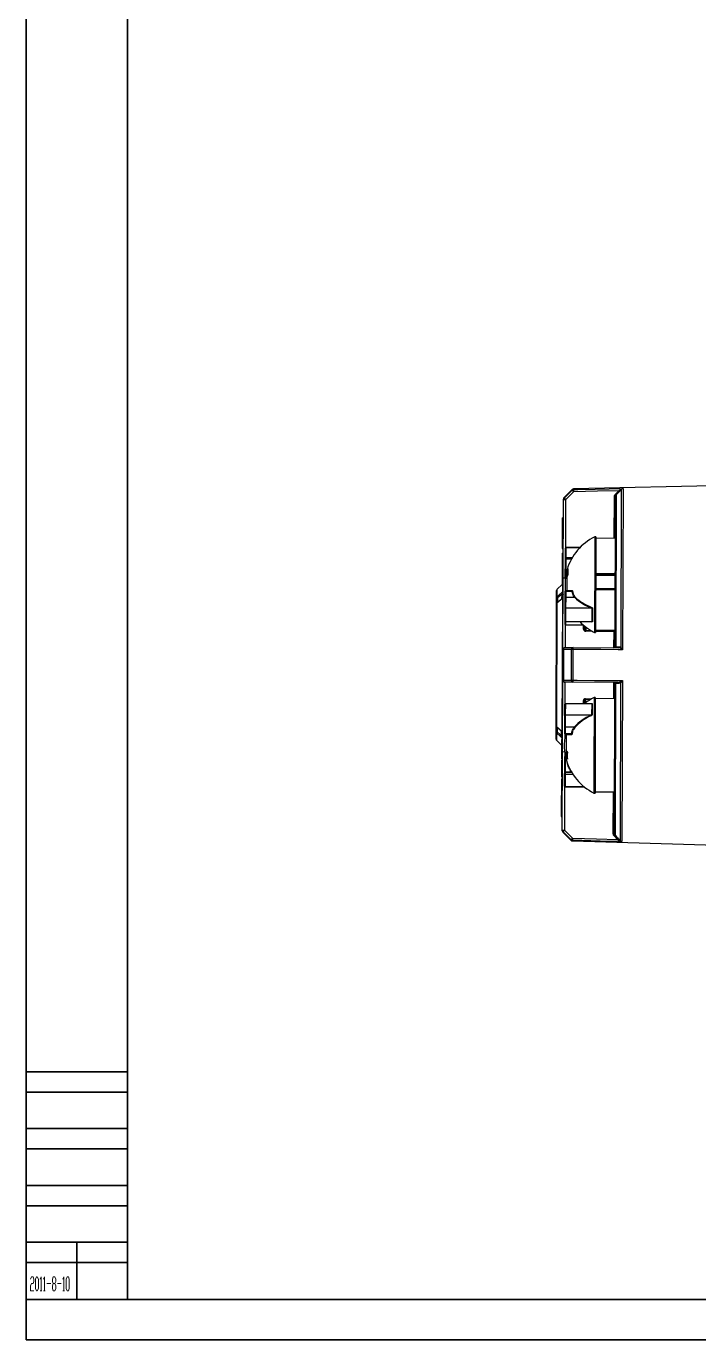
# Model space of a CAD drawing. Header units: millimetres. Extents: x 2749 to 2906, y 1537 to 1648.
# Drawn here: x 2748.7 to 2779.7, y 1536.7 to 1597.2 of the extents above; entities that cross this region are included whole.
import ezdxf

# ---------------------------------------------------------------- set-up
doc = ezdxf.new("R2010")
doc.units = ezdxf.units.MM
doc.layers.add('C00-00-00', color=7, linetype='Continuous')

msp = doc.modelspace()

# ---------------------------------------------------------------- linework, layer by layer
at = {"color": 7, "linetype": 'Continuous', "lineweight": 25}
for p, q in [((2773.8472, 1575.8355), (2773.4792, 1575.4699)), ((2773.9176, 1575.7339), (2773.5496, 1575.3669)), ((2773.8471, 1575.8045), (2773.8472, 1575.8355)), ((2773.8471, 1575.8045), (2773.9176, 1575.7339)), ((2773.9154, 1575.8645), (2773.9153, 1575.8335)), ((2773.9153, 1575.8335), (2773.9176, 1575.7339)), ((2782.3545, 1576.0573), (2773.9154, 1575.8645)), ((2775.7936, 1573.5863), (2775.8001, 1575.5211)), ((2775.8501, 1575.521), (2775.8001, 1575.5211)), ((2775.827, 1568.5995), (2775.8501, 1575.521)), ((2775.8444, 1575.6277), (2775.9985, 1575.7816)), ((2775.8796, 1575.5924), (2775.8444, 1575.6277)), ((2775.8796, 1575.5924), (2775.8563, 1568.5956)), ((2776.0337, 1575.7463), (2775.9985, 1575.7816)), ((2776.1067, 1568.558), (2776.131, 1575.8473)), ((2776.1993, 1575.8859), (2776.1745, 1568.457)), ((2773.4375, 1571.7575), (2773.4496, 1575.3672)), ((2773.4496, 1575.3672), (2773.4497, 1575.3993)), ((2773.5496, 1575.3669), (2773.4496, 1575.3672)), ((2773.4792, 1575.4699), (2773.4791, 1575.4375)), ((2773.4791, 1575.4375), (2773.5496, 1575.3669)), ((2773.5496, 1575.3669), (2773.5421, 1573.1423)), ((2773.3968, 1574.5267), (2773.3959, 1574.265)), ((2773.3961, 1574.3289), (2773.4461, 1574.3287)), ((2773.3968, 1574.5267), (2773.4468, 1574.5265)), ((2773.3927, 1573.3221), (2773.3921, 1573.129)), ((2773.3921, 1573.129), (2773.4421, 1573.1288)), ((2773.3921, 1573.129), (2773.3921, 1573.1162)), ((2773.3921, 1573.1162), (2773.4421, 1573.116)), ((2773.3931, 1573.4162), (2773.3928, 1573.3396)), ((2773.3928, 1573.3396), (2773.4428, 1573.3394)), ((2773.3931, 1573.4162), (2773.4431, 1573.416)), ((2773.5406, 1572.6816), (2773.5421, 1573.1423)), ((2773.5622, 1573.1572), (2773.5607, 1572.6966)), ((2774.2111, 1573.1601), (2773.5622, 1573.1622)), ((2773.5622, 1573.1572), (2773.5622, 1573.1622)), ((2774.2063, 1573.1551), (2773.5622, 1573.1572)), ((2774.892, 1573.1047), (2774.8792, 1569.2527)), ((2774.8939, 1573.6527), (2774.892, 1573.1047)), ((2774.9439, 1573.6525), (2774.8939, 1573.6527)), ((2774.942, 1573.1045), (2774.9292, 1569.2525)), ((2774.9439, 1573.6525), (2774.942, 1573.1045)), ((2775.8436, 1573.5861), (2774.9436, 1573.5891)), ((2775.8436, 1573.5858), (2774.9436, 1573.5888)), ((2773.39, 1572.4907), (2773.3898, 1572.4333)), ((2773.3901, 1572.5337), (2773.39, 1572.5162)), ((2773.39, 1572.5162), (2773.44, 1572.5161)), ((2773.39, 1572.4907), (2773.44, 1572.4905)), ((2773.3901, 1572.5418), (2773.4401, 1572.5416)), ((2773.3907, 1572.7077), (2773.4407, 1572.7075)), ((2773.3911, 1572.8226), (2773.3909, 1572.7779)), ((2773.3909, 1572.7779), (2773.4409, 1572.7778)), ((2773.3913, 1572.9056), (2773.3911, 1572.8401)), ((2773.3911, 1572.8226), (2773.4411, 1572.8224)), ((2773.3913, 1572.9056), (2773.4413, 1572.9054)), ((2773.5403, 1572.583), (2773.5365, 1572.583)), ((2773.5375, 1571.7673), (2773.5404, 1572.6197)), ((2773.5404, 1572.6197), (2773.5406, 1572.6816)), ((2773.5604, 1572.6215), (2773.5575, 1571.7473)), ((2773.5604, 1572.6215), (2773.5605, 1572.6396)), ((2773.813, 1572.6207), (2773.5604, 1572.6215)), ((2773.5607, 1572.6966), (2773.5605, 1572.6396)), ((2773.8229, 1572.6388), (2773.5605, 1572.6396)), ((2773.8555, 1572.6956), (2773.5607, 1572.6966)), ((2773.3886, 1572.0695), (2773.3883, 1572.0056)), ((2773.3883, 1572.0056), (2773.4383, 1572.0055)), ((2773.3891, 1572.229), (2773.3886, 1572.0886)), ((2773.3886, 1572.0886), (2773.4386, 1572.0885)), ((2773.3886, 1572.0695), (2773.4386, 1572.0693)), ((2773.3893, 1572.2992), (2773.3891, 1572.229)), ((2773.3891, 1572.229), (2773.4391, 1572.2289)), ((2773.3893, 1572.2992), (2773.4393, 1572.2991)), ((2773.3898, 1572.4333), (2773.3894, 1572.3184)), ((2773.3894, 1572.3184), (2773.4394, 1572.3182)), ((2773.3898, 1572.4333), (2773.4398, 1572.4331)), ((2773.5388, 1572.1327), (2773.535, 1572.1327)), ((2773.536, 1572.4152), (2773.5397, 1572.4152)), ((2773.619, 1572.0927), (2773.6181, 1571.8286)), ((2773.619, 1572.0927), (2773.6192, 1572.1569)), ((2773.619, 1572.0927), (2773.6517, 1572.0926)), ((2775.838, 1571.9012), (2774.938, 1571.9042)), ((2774.938, 1571.8903), (2775.838, 1571.8873)), ((2774.9382, 1571.966), (2775.8382, 1571.963)), ((2773.4112, 1571.4822), (2773.1504, 1571.2231)), ((2773.3869, 1571.5844), (2773.3866, 1571.4823)), ((2773.3866, 1571.4823), (2773.4366, 1571.4821)), ((2773.3869, 1571.5844), (2773.4369, 1571.5842)), ((2773.4208, 1571.1333), (2773.422, 1571.4822)), ((2773.4265, 1568.4576), (2773.4375, 1571.7575)), ((2773.5375, 1571.7572), (2773.4375, 1571.7575)), ((2773.5375, 1571.7572), (2773.5355, 1571.1471)), ((2773.5375, 1571.7673), (2773.5375, 1571.7572)), ((2773.5403, 1571.7572), (2773.5375, 1571.7572)), ((2773.5575, 1571.7473), (2773.6178, 1571.747)), ((2773.5575, 1571.7473), (2773.5575, 1571.7473)), ((2773.5575, 1571.7473), (2773.6178, 1571.7471)), ((2773.6159, 1571.1668), (2773.6181, 1571.8286)), ((2775.8359, 1571.2626), (2774.9359, 1571.2656)), ((2773.1338, 1570.643), (2773.1345, 1570.867)), ((2773.1345, 1570.867), (2773.1356, 1571.1878)), ((2773.1504, 1571.2231), (2773.1493, 1570.899)), ((2773.4169, 1570.8347), (2773.1504, 1570.6051)), ((2773.1845, 1570.8418), (2773.1838, 1570.6339)), ((2773.3843, 1570.8067), (2773.385, 1571.015)), ((2773.3993, 1564.6848), (2773.4198, 1570.8304)), ((2773.5342, 1570.7506), (2773.5304, 1570.7506)), ((2773.5329, 1570.3803), (2773.5345, 1570.841)), ((2773.5345, 1570.841), (2773.5355, 1571.1471)), ((2773.5545, 1570.856), (2773.553, 1570.3953)), ((2773.5555, 1571.1429), (2773.5545, 1570.856)), ((2773.9725, 1570.8546), (2773.5545, 1570.856)), ((2773.8286, 1571.1661), (2773.5555, 1571.167)), ((2773.5555, 1571.167), (2773.5555, 1571.167)), ((2773.5555, 1571.1429), (2773.5555, 1571.167)), ((2773.8579, 1571.1419), (2773.5555, 1571.1429)), ((2773.7664, 1571.1663), (2773.8452, 1571.1882)), ((2775.8357, 1571.207), (2774.9357, 1571.21)), ((2773.1148, 1564.9501), (2773.1335, 1570.567)), ((2773.1483, 1570.5959), (2773.1293, 1564.9211)), ((2773.1335, 1570.567), (2773.1338, 1570.6439)), ((2773.5281, 1570.0487), (2773.5318, 1570.0487)), ((2773.5318, 1570.0482), (2773.5281, 1570.0482)), ((2773.5322, 1570.1523), (2773.5284, 1570.1523)), ((2773.5286, 1570.2171), (2773.5324, 1570.2171)), ((2773.529, 1570.3279), (2773.5327, 1570.3279)), ((2773.5291, 1570.3702), (2773.5329, 1570.3702)), ((2773.533, 1570.4185), (2773.5293, 1570.4185)), ((2773.5335, 1570.5468), (2773.5297, 1570.5469)), ((2773.5336, 1570.5713), (2773.5298, 1570.5713)), ((2773.5309, 1569.7721), (2773.5329, 1570.3803)), ((2773.5529, 1570.3702), (2773.5508, 1569.7562)), ((2773.5529, 1570.3702), (2773.553, 1570.3953)), ((2774.7812, 1570.3661), (2773.5529, 1570.3702)), ((2773.553, 1570.3953), (2774.7242, 1570.3914)), ((2774.7792, 1569.7521), (2774.7812, 1570.3661)), ((2774.7908, 1570.3648), (2774.7887, 1569.7502)), ((2773.5304, 1569.6195), (2773.5268, 1568.5572)), ((2773.5277, 1569.928), (2773.5314, 1569.928)), ((2773.5304, 1569.6195), (2773.5309, 1569.7721)), ((2773.5508, 1569.752), (2773.5503, 1569.6062)), ((2773.5503, 1569.6062), (2774.3534, 1569.6035)), ((2773.5503, 1569.5994), (2773.5503, 1569.6062)), ((2773.5503, 1569.5994), (2774.3612, 1569.5967)), ((2773.5508, 1569.7562), (2774.7792, 1569.7521)), ((2773.5508, 1569.752), (2773.5508, 1569.7562)), ((2773.5508, 1569.752), (2774.7639, 1569.748)), ((2774.3796, 1569.3977), (2774.3803, 1569.5896)), ((2774.4298, 1569.4344), (2774.4301, 1569.5392)), ((2774.48, 1569.5002), (2774.4795, 1569.3462)), ((2774.4795, 1569.3462), (2774.4793, 1569.308)), ((2774.7756, 1569.307), (2774.4793, 1569.308)), ((2774.4795, 1569.3462), (2774.7089, 1569.3454)), ((2774.8792, 1569.2527), (2774.9292, 1569.2525)), ((2775.7793, 1569.3036), (2774.9293, 1569.3065)), ((2774.9294, 1569.3159), (2775.8294, 1569.3129)), ((2774.9295, 1569.3648), (2775.8295, 1569.3618)), ((2774.9295, 1569.3633), (2775.8295, 1569.3603)), ((2775.7768, 1568.5497), (2775.7793, 1569.3036)), ((2775.7793, 1569.3036), (2775.7794, 1569.3131)), ((2773.4218, 1567.0576), (2773.4265, 1568.4576)), ((2773.4558, 1568.4639), (2773.4511, 1567.051)), ((2773.5268, 1568.5572), (2773.8936, 1568.556)), ((2773.8179, 1567.0501), (2773.8226, 1568.4624)), ((2773.8907, 1568.4647), (2773.8859, 1567.0473)), ((2773.8936, 1568.556), (2775.9743, 1568.549)), ((2773.4108, 1563.7576), (2773.4218, 1567.0576)), ((2776.1697, 1567.0397), (2776.1449, 1559.6109)), ((2773.5215, 1566.9572), (2773.5181, 1565.9509)), ((2773.8883, 1566.956), (2773.5215, 1566.9572)), ((2775.969, 1566.9491), (2773.8883, 1566.956)), ((2775.769, 1566.1958), (2775.7715, 1566.9497)), ((2775.7982, 1559.9781), (2775.8213, 1566.8995)), ((2775.8506, 1566.9032), (2775.8272, 1559.9065)), ((2776.077, 1559.6499), (2776.1013, 1566.9392)), ((2773.5165, 1565.4499), (2773.5181, 1565.9509)), ((2773.5382, 1565.9686), (2773.5365, 1565.4629)), ((2774.7585, 1565.9667), (2773.5382, 1565.9708)), ((2773.5382, 1565.9686), (2773.5382, 1565.9708)), ((2774.7665, 1565.9645), (2773.5382, 1565.9686)), ((2774.3682, 1565.968), (2774.3687, 1566.111)), ((2774.4182, 1565.9692), (2774.4185, 1566.074)), ((2774.4688, 1566.1619), (2774.4683, 1566.0079)), ((2774.469, 1566.2001), (2774.4688, 1566.1619)), ((2774.6982, 1566.1611), (2774.4688, 1566.1619)), ((2774.469, 1566.2001), (2774.7652, 1566.1991)), ((2774.7649, 1565.4588), (2774.7665, 1565.9645)), ((2774.7761, 1565.9666), (2774.7744, 1565.4603)), ((2774.8691, 1566.2527), (2774.8573, 1562.692)), ((2774.9191, 1566.2526), (2774.8691, 1566.2527)), ((2774.9191, 1566.2526), (2774.9073, 1562.6918)), ((2775.819, 1566.1995), (2774.919, 1566.2026)), ((2773.5146, 1564.9017), (2773.5165, 1565.4499)), ((2773.5364, 1565.4374), (2773.5346, 1564.8893)), ((2773.5364, 1565.4374), (2773.5365, 1565.4629)), ((2774.7077, 1565.4335), (2773.5364, 1565.4374)), ((2773.5365, 1565.4629), (2774.7649, 1565.4588)), ((2773.1127, 1564.3293), (2773.1138, 1564.6501)), ((2773.1138, 1564.6501), (2773.1145, 1564.8741)), ((2773.1145, 1564.8702), (2773.1148, 1564.9501)), ((2773.1283, 1564.618), (2773.1272, 1564.2939)), ((2773.1321, 1564.9125), (2773.3965, 1564.6812)), ((2773.1646, 1564.8841), (2773.1639, 1564.6749)), ((2773.3633, 1564.5004), (2773.364, 1564.7097)), ((2773.5136, 1564.5823), (2773.5146, 1564.9017)), ((2773.5346, 1564.8893), (2773.5336, 1564.5898)), ((2773.9526, 1564.8879), (2773.5346, 1564.8893)), ((2773.1272, 1564.2939), (2773.3618, 1564.0577)), ((2773.3616, 1563.9923), (2773.3607, 1563.729)), ((2773.3627, 1564.3257), (2773.3616, 1563.9923)), ((2773.3616, 1563.9923), (2773.4116, 1563.9921)), ((2773.3627, 1564.3257), (2773.4127, 1564.3255)), ((2773.3981, 1564.3255), (2773.3982, 1564.3819)), ((2773.5135, 1564.5737), (2773.5129, 1564.3858)), ((2773.5135, 1564.5737), (2773.5136, 1564.5823)), ((2773.5335, 1564.5624), (2773.5336, 1564.5898)), ((2773.8058, 1564.5615), (2773.5335, 1564.5624)), ((2773.5335, 1564.5624), (2773.5335, 1564.5537)), ((2773.5335, 1564.5537), (2773.7485, 1564.553)), ((2773.5336, 1564.5898), (2773.8361, 1564.5888)), ((2773.5895, 1563.357), (2773.5935, 1564.5535)), ((2773.5913, 1563.7992), (2773.5938, 1564.5535)), ((2773.3607, 1563.729), (2773.3597, 1563.4201)), ((2773.3597, 1563.4201), (2773.4097, 1563.42)), ((2773.3607, 1563.729), (2773.4107, 1563.7289)), ((2773.3988, 1560.1479), (2773.4108, 1563.7576)), ((2773.4108, 1563.7576), (2773.5071, 1563.7573)), ((2773.5077, 1562.8301), (2773.5101, 1563.5407)), ((2773.5107, 1563.7287), (2773.5101, 1563.5407)), ((2773.5301, 1563.5607), (2773.5277, 1562.8318)), ((2773.5389, 1563.5606), (2773.5301, 1563.5607)), ((2773.5898, 1563.357), (2773.5902, 1563.4849)), ((2773.6245, 1563.4848), (2773.5902, 1563.4849)), ((2773.3582, 1562.9667), (2773.4082, 1562.9666)), ((2773.3591, 1563.2386), (2773.3589, 1563.1841)), ((2773.3589, 1563.1841), (2773.4089, 1563.1839)), ((2773.3593, 1563.2967), (2773.3591, 1563.2386)), ((2773.3591, 1563.2386), (2773.4091, 1563.2384)), ((2773.3593, 1563.2967), (2773.4093, 1563.2965)), ((2773.3595, 1563.3676), (2773.4095, 1563.3674)), ((2773.5073, 1562.7117), (2773.5077, 1562.8301)), ((2773.5276, 1562.81), (2773.5273, 1562.6993)), ((2773.5276, 1562.81), (2773.5277, 1562.8318)), ((2773.5276, 1562.81), (2773.827, 1562.809)), ((2773.5277, 1562.8318), (2773.8, 1562.8309)), ((2773.5895, 1563.357), (2773.5898, 1563.357)), ((2773.3566, 1562.5009), (2773.3555, 1562.1675)), ((2773.3566, 1562.5009), (2773.4066, 1562.5007)), ((2773.3569, 1562.5969), (2773.4069, 1562.5968)), ((2773.5055, 1562.1636), (2773.5073, 1562.7117)), ((2773.5273, 1562.6993), (2773.5254, 1562.1512)), ((2773.8962, 1562.6981), (2773.5273, 1562.6993)), ((2774.8573, 1562.692), (2774.8545, 1561.8527)), ((2774.9073, 1562.6918), (2774.9045, 1561.8526)), ((2773.3536, 1561.5954), (2773.3529, 1561.3949)), ((2773.3546, 1561.9043), (2773.3536, 1561.5954)), ((2773.3536, 1561.5954), (2773.4036, 1561.5952)), ((2773.3555, 1562.1675), (2773.3546, 1561.9043)), ((2773.3546, 1561.9043), (2773.4046, 1561.9041)), ((2773.3555, 1562.1675), (2773.4055, 1562.1674)), ((2773.5055, 1562.1636), (2773.4988, 1560.1476)), ((2773.5254, 1562.1512), (2774.3943, 1562.1483)), ((2773.5254, 1562.1435), (2773.5254, 1562.1512)), ((2773.5254, 1562.1435), (2774.4037, 1562.1406)), ((2774.8545, 1561.8527), (2774.9045, 1561.8526)), ((2774.9046, 1561.9026), (2775.8046, 1561.8996)), ((2775.7482, 1559.9783), (2775.7546, 1561.8997)), ((2773.3519, 1561.0764), (2773.3508, 1560.7698)), ((2773.3519, 1561.0764), (2773.4019, 1561.0762)), ((2773.3526, 1561.2987), (2773.3524, 1561.2376)), ((2773.3524, 1561.2376), (2773.4024, 1561.2374)), ((2773.3526, 1561.2987), (2773.4026, 1561.2985)), ((2773.3529, 1561.3949), (2773.4029, 1561.3948)), ((2773.3508, 1560.7698), (2773.4008, 1560.7696)), ((2773.3986, 1560.1158), (2773.3988, 1560.1479)), ((2773.3988, 1560.1479), (2773.4988, 1560.1476)), ((2773.4278, 1560.0774), (2773.4277, 1560.045)), ((2773.4277, 1560.045), (2773.7932, 1559.677)), ((2773.4278, 1560.0774), (2773.4988, 1560.1476)), ((2773.4988, 1560.1476), (2773.8643, 1559.7781)), ((2773.7933, 1559.7079), (2773.8643, 1559.7781)), ((2773.8643, 1559.7781), (2773.8613, 1559.6785)), ((2775.7482, 1559.9783), (2775.7982, 1559.9781)), ((2775.7918, 1559.8715), (2775.8272, 1559.9065)), ((2775.9448, 1559.7165), (2775.7918, 1559.8715)), ((2773.7932, 1559.677), (2773.7933, 1559.7079)), ((2773.8613, 1559.6785), (2773.8612, 1559.6475)), ((2773.8612, 1559.6475), (2782.2989, 1559.3984)), ((2775.9448, 1559.7165), (2775.9803, 1559.7515))]:
    msp.add_line(p, q, dxfattribs=at)
at = {"color": 7, "linetype": 'Continuous', "lineweight": 25, "flags": 128}
for points in [[(2773.4791, 1575.4375), (2773.6207, 1575.5788), (2773.8471, 1575.8045)], [(2773.9153, 1575.8335), (2774.1152, 1575.838), (2774.915, 1575.8564), (2776.1993, 1575.8859)], [(2775.9985, 1575.7816), (2775.0194, 1575.7592), (2773.9176, 1575.7339)], [(2776.0337, 1575.7463), (2775.963, 1575.6757), (2775.8796, 1575.5924)], [(2773.1345, 1570.867), (2773.1355, 1570.8621), (2773.1383, 1570.8574), (2773.1429, 1570.8531), (2773.1491, 1570.8493), (2773.1567, 1570.8461), (2773.1653, 1570.8438), (2773.1747, 1570.8424), (2773.1845, 1570.8418)], [(2773.4198, 1570.8304), (2773.349, 1570.7693), (2773.1483, 1570.5959)], [(2773.1493, 1570.899), (2773.2201, 1570.9601), (2773.4208, 1571.1333)], [(2773.385, 1571.015), (2773.3222, 1570.9608), (2773.1845, 1570.8418)], [(2773.385, 1571.015), (2773.3948, 1571.0145), (2773.4042, 1571.013), (2773.4128, 1571.0107), (2773.4204, 1571.0076), (2773.4266, 1571.0038), (2773.4312, 1570.9994), (2773.434, 1570.9947), (2773.435, 1570.9898)], [(2773.5329, 1570.3803), (2773.5333, 1570.3784), (2773.5344, 1570.3765), (2773.5363, 1570.3747), (2773.5388, 1570.3732), (2773.5418, 1570.3719), (2773.5452, 1570.371), (2773.549, 1570.3704), (2773.5529, 1570.3702)], [(2773.5304, 1569.6195), (2773.5308, 1569.6169), (2773.5319, 1569.6144), (2773.5337, 1569.6121), (2773.5362, 1569.6101), (2773.5392, 1569.6085), (2773.5427, 1569.6072), (2773.5464, 1569.6065), (2773.5503, 1569.6062)], [(2773.8226, 1568.4624), (2773.6814, 1568.463), (2773.4558, 1568.4639)], [(2776.1745, 1568.457), (2775.9745, 1568.4577), (2775.1748, 1568.4604), (2773.8907, 1568.4647)], [(2775.8563, 1568.5956), (2775.9268, 1568.5954), (2776.0098, 1568.5952)], [(2773.4511, 1567.051), (2773.5922, 1567.0506), (2773.8179, 1567.0501)], [(2773.8859, 1567.0473), (2774.0859, 1567.0466), (2774.8856, 1567.044), (2776.1697, 1567.0397)], [(2776.0042, 1566.9027), (2775.9337, 1566.9029), (2775.8506, 1566.9032)], [(2773.5365, 1565.4629), (2773.5326, 1565.4626), (2773.5288, 1565.4619), (2773.5254, 1565.4607), (2773.5223, 1565.4591), (2773.5198, 1565.4571), (2773.518, 1565.4549), (2773.5168, 1565.4524), (2773.5165, 1565.4499)], [(2773.5364, 1565.4374), (2773.5325, 1565.4377), (2773.5288, 1565.4384), (2773.5253, 1565.4396), (2773.5223, 1565.4411), (2773.5198, 1565.443), (2773.518, 1565.4451), (2773.5168, 1565.4475), (2773.5165, 1565.4499)], [(2773.1639, 1564.6749), (2773.1541, 1564.6745), (2773.1447, 1564.6731), (2773.1361, 1564.6708), (2773.1285, 1564.6677), (2773.1223, 1564.664), (2773.1176, 1564.6597), (2773.1148, 1564.655), (2773.1138, 1564.6501)], [(2773.3982, 1564.3819), (2773.3279, 1564.4435), (2773.1283, 1564.618)], [(2773.1293, 1564.9211), (2773.1997, 1564.8595), (2773.3993, 1564.6848)], [(2773.1639, 1564.6749), (2773.3008, 1564.5551), (2773.3633, 1564.5004)], [(2773.5346, 1564.8893), (2773.5307, 1564.8896), (2773.5269, 1564.8903), (2773.5235, 1564.8914), (2773.5205, 1564.893), (2773.518, 1564.8949), (2773.5161, 1564.897), (2773.515, 1564.8993), (2773.5146, 1564.9017)], [(2773.4134, 1564.5253), (2773.4124, 1564.5204), (2773.4095, 1564.5157), (2773.4049, 1564.5114), (2773.3987, 1564.5076), (2773.3911, 1564.5046), (2773.3824, 1564.5023), (2773.373, 1564.5009), (2773.3633, 1564.5004)], [(2773.5136, 1564.5823), (2773.5139, 1564.5838), (2773.5151, 1564.5852), (2773.5169, 1564.5865), (2773.5194, 1564.5876), (2773.5225, 1564.5886), (2773.5259, 1564.5893), (2773.5297, 1564.5897), (2773.5336, 1564.5898)], [(2773.5073, 1562.7117), (2773.5077, 1562.7093), (2773.5088, 1562.707), (2773.5107, 1562.7048), (2773.5131, 1562.703), (2773.5162, 1562.7014), (2773.5196, 1562.7003), (2773.5234, 1562.6995), (2773.5273, 1562.6993)], [(2773.5055, 1562.1636), (2773.5059, 1562.1612), (2773.507, 1562.1589), (2773.5088, 1562.1567), (2773.5113, 1562.1548), (2773.5143, 1562.1533), (2773.5178, 1562.1521), (2773.5215, 1562.1514), (2773.5254, 1562.1512)], [(2773.7933, 1559.7079), (2773.6527, 1559.8501), (2773.4278, 1560.0774)], [(2773.8643, 1559.7781), (2774.966, 1559.7455), (2775.9448, 1559.7165)], [(2775.8272, 1559.9065), (2775.8975, 1559.8353), (2775.9803, 1559.7515)], [(2776.1449, 1559.6109), (2775.945, 1559.6168), (2775.1454, 1559.6405), (2773.8613, 1559.6785)]]:
    msp.add_lwpolyline(points, dxfattribs=at)
at = {"color": 7, "linetype": 'Continuous', "lineweight": 25}
for centre, radius, start, end in [((2773.9175, 1575.7333), 0.1002, 91.284484, 134.673721), ((2773.9177, 1575.7645), 0.1, 91.308682, 134.808682), ((2776.1158, 1575.877), 0.0334, 234.847322, 297.189855), ((2773.5489, 1575.3668), 0.0994, 134.658731, 179.787689), ((2773.5497, 1575.399), 0.1, 134.808682, 179.808682), ((2773.5621, 1573.1422), 0.02, 89.808682, 179.808682), ((2773.56, 1573.1393), 0.0181, 82.871557, 170.552827), ((2775.9647, 1571.4491), 2.45, 115.917588, 163.207133), ((2773.5604, 1572.6196), 0.02, 89.808682, 179.808682), ((2773.5553, 1572.5666), 0.0551, 84.652083, 105.639626), ((2773.5584, 1572.6787), 0.0181, 82.871557, 170.552827), ((2775.0411, 1571.2814), 1.5246, 155.01037, 158.96624), ((2775.042, 1571.5455), 1.5246, 155.01037, 158.96624), ((2774.6638, 1572.0542), 1.0128, 172.315226, 187.302139), ((2773.5575, 1571.7673), 0.02, 179.808682, 269.808682), ((2773.5575, 1571.7673), 0.02, 179.825784, 269.825774), ((2773.1779, 1570.8664), 0.0433, 131.253522, 179.246415), ((2773.1856, 1571.1877), 0.05, 134.808682, 179.808682), ((2773.2395, 1570.9151), 0.0916, 190.102705, 233.091824), ((2773.3846, 1570.8725), 0.05, 310.541902, 359.803379), ((2773.3966, 1570.8604), 0.0379, 307.639897, 358.525002), ((2773.3924, 1571.1658), 0.0431, 311.142483, 359.226594), ((2773.5523, 1570.8381), 0.0181, 82.871557, 170.552827), ((2773.5555, 1571.147), 0.02, 89.808682, 179.808682), ((2773.5508, 1571.1703), 0.0278, 236.668792, 279.718983), ((2773.8267, 1571.1849), 0.0188, 273.421926, 10.293328), ((2773.861, 1571.0821), 0.0599, 76.448145, 92.892984), ((2773.9601, 1570.8813), 0.0294, 294.955534, 346.278015), ((2775.5491, 1572.5716), 2.331, 227.442157, 249.276977), ((2775.5525, 1572.5774), 2.3121, 227.442157, 249.276977), ((2773.1835, 1570.5668), 0.05, 130.811021, 179.808682), ((2773.1712, 1570.566), 0.0377, 127.471494, 178.48737), ((2773.1576, 1570.598), 0.0095, 135.605835, 192.420863), ((2773.5507, 1570.3774), 0.0181, 82.871557, 170.552827), ((2774.6888, 1570.4205), 0.0459, 320.564579, 352.876222), ((2774.7813, 1570.3297), 0.0364, 74.883308, 90.08333), ((2773.5504, 1569.6194), 0.02, 179.808682, 269.808682), ((2773.5509, 1569.772), 0.02, 179.808682, 269.808682), ((2773.549, 1569.7744), 0.0183, 187.239256, 275.681034), ((2775.9647, 1571.4491), 2.45, 223.912527, 243.699777), ((2774.7792, 1569.7278), 0.0243, 66.85357, 90.015776), ((2774.3855, 1569.4423), 0.045, 262.497977, 349.858649), ((2775.7803, 1569.3629), 0.0593, 269.048105, 302.635795), ((2773.5265, 1568.4572), 0.1, 89.808682, 179.808682), ((2773.452, 1568.4107), 0.0534, 85.958504, 118.598854), ((2773.5426, 1568.4715), 0.0871, 100.422674, 185.010329), ((2773.9094, 1568.4702), 0.0872, 100.463089, 185.144412), ((2773.8856, 1567.6168), 0.8479, 89.656415, 94.262156), ((2774.7333, 1568.4834), 0.8428, 175.060931, 181.270484), ((2775.777, 1568.5997), 0.05, 269.808682, 359.808682), ((2775.813, 1568.5922), 0.0434, 280.26897, 4.505976), ((2775.9666, 1568.5917), 0.0434, 280.289221, 4.571949), ((2776.0388, 1568.5925), 0.0761, 295.924427, 333.089168), ((2773.4477, 1567.1042), 0.0534, 241.01851, 273.65886), ((2773.5218, 1567.0572), 0.1, 179.808682, 269.808682), ((2773.5378, 1567.0428), 0.0871, 174.607035, 259.19469), ((2773.9047, 1567.0417), 0.0872, 174.472953, 259.154276), ((2773.8865, 1567.8952), 0.8479, 265.355208, 269.96095), ((2774.7284, 1567.023), 0.8428, 178.34688, 184.556434), ((2775.7713, 1566.8997), 0.05, 359.808682, 89.808682), ((2775.8074, 1566.9069), 0.0434, 355.111388, 79.348395), ((2775.961, 1566.9064), 0.0434, 355.045415, 79.328144), ((2776.0332, 1566.9052), 0.0761, 26.528196, 63.692938), ((2773.5381, 1565.9508), 0.02, 89.808682, 179.808682), ((2773.5371, 1565.9496), 0.019, 86.64457, 176.249156), ((2774.3742, 1566.0664), 0.045, 9.758716, 97.119387), ((2775.94, 1564.0491), 2.45, 115.917588, 128.449258), ((2774.7667, 1565.9865), 0.022, 269.68063, 295.412876), ((2775.653, 1563.3299), 2.3063, 114.199255, 137.503156), ((2775.6553, 1563.3235), 2.2876, 114.199255, 137.503156), ((2774.6634, 1565.4009), 0.055, 9.536939, 36.341593), ((2774.7651, 1565.4875), 0.0287, 269.540852, 288.954566), ((2773.1571, 1564.6504), 0.0433, 180.370949, 228.363842), ((2773.1648, 1564.9499), 0.05, 179.808682, 228.806343), ((2773.1525, 1564.9508), 0.0377, 181.129994, 232.145871), ((2773.2184, 1564.6013), 0.0916, 126.525541, 169.51466), ((2773.1385, 1564.919), 0.00943, 167.028802, 225.363538), ((2773.3638, 1564.643), 0.05, 359.813281, 49.268151), ((2773.3759, 1564.6549), 0.0379, 1.092363, 51.977467), ((2773.9374, 1564.8589), 0.0327, 17.736307, 62.462105), ((2773.1627, 1564.3291), 0.05, 179.808682, 224.808682), ((2773.3696, 1564.3496), 0.0431, 0.390771, 48.474882), ((2775.9397, 1564.0491), 2.45, 168.116411, 196.410232), ((2773.5335, 1564.5737), 0.02, 179.808682, 269.808682), ((2773.5334, 1564.5823), 0.0199, 180.125455, 270.121991), ((2773.8023, 1564.5409), 0.0209, 351.290004, 80.538835), ((2773.8385, 1564.623), 0.0343, 265.864284, 295.154668), ((2773.5301, 1563.5407), 0.02, 89.808682, 179.808682), ((2774.6329, 1563.9629), 1.147, 204.62704, 209.10994), ((2774.634, 1564.2772), 1.147, 204.62704, 209.10994), ((2775.0543, 1563.5573), 1.4317, 173.50682, 186.110545), ((2773.5226, 1562.7742), 0.0578, 84.884394, 104.893772), ((2773.5277, 1562.83), 0.02, 179.808682, 269.808682), ((2775.94, 1564.0491), 2.45, 196.410232, 243.699777), ((2773.6971, 1563.0174), 0.2131, 298.881637, 302.233488), ((2773.5255, 1562.1635), 0.02, 179.808682, 269.808682), ((2773.4986, 1560.1155), 0.1, 179.808682, 224.808682), ((2773.4981, 1560.1476), 0.0994, 179.829676, 224.958634), ((2773.8642, 1559.7475), 0.1, 224.808682, 268.308682), ((2773.8642, 1559.7787), 0.1002, 224.943643, 268.332881), ((2776.0615, 1559.6203), 0.0334, 62.42751, 124.770042)]:
    msp.add_arc(centre, radius, start, end, dxfattribs=at)
for points, knots in [([(2775.8001, 1575.5211), (2775.8003, 1575.5266), (2775.8012, 1575.549), (2775.812, 1575.5881), (2775.8336, 1575.6145), (2775.8444, 1575.6277)], [0, 0, 0, 0, 0.1395891, 0.5697629, 1, 1, 1, 1]), ([(2775.8796, 1575.5924), (2775.8724, 1575.5836), (2775.858, 1575.5659), (2775.8508, 1575.5396), (2775.8502, 1575.5246), (2775.8501, 1575.521)], [0, 0, 0, 0, 0.429727, 0.8602218, 1, 1, 1, 1]), ([(2775.9985, 1575.7816), (2776.022, 1575.7975), (2776.0563, 1575.8206), (2776.0869, 1575.8428), (2776.0966, 1575.8497)], [0, 0, 0, 0, 0.6864243, 1, 1, 1, 1]), ([(2776.131, 1575.8473), (2776.1216, 1575.8371), (2776.0922, 1575.8054), (2776.0573, 1575.7702), (2776.0337, 1575.7463)], [0, 0, 0, 0, 0.3221832, 1, 1, 1, 1]), ([(2776.0966, 1575.8497), (2776.1124, 1575.859), (2776.1449, 1575.878), (2776.1808, 1575.8844), (2776.1991, 1575.8859), (2776.1993, 1575.8859)], [0, 0, 0, 0, 0.48611581, 0.99394502, 1, 1, 1, 1]), ([(2776.1993, 1575.8859), (2776.1991, 1575.8858), (2776.187, 1575.884), (2776.163, 1575.8768), (2776.1416, 1575.857), (2776.131, 1575.8473)], [0, 0, 0, 0, 0.0060719, 0.5136077, 1, 1, 1, 1]), ([(2773.3961, 1574.3289), (2773.3955, 1574.1581), (2773.3948, 1573.9425), (2773.3939, 1573.6829), (2773.3935, 1573.549), (2773.3932, 1573.4604), (2773.3931, 1573.4162)], [0, 0, 0, 0, 0.5600481, 0.7067506, 0.8534517, 1, 1, 1, 1]), ([(2773.39, 1572.5162), (2773.39, 1572.5159), (2773.39, 1572.5153), (2773.39, 1572.5134), (2773.39, 1572.5076), (2773.39, 1572.5057), (2773.39, 1572.5037), (2773.39, 1572.5022), (2773.39, 1572.5006), (2773.39, 1572.4958), (2773.39, 1572.4931), (2773.39, 1572.4907)], [0, 0, 0, 0, 0.4196075, 0.7488334, 0.7801926, 0.8119363, 0.8280906, 0.8437185, 0.8589301, 0.8745408, 1, 1, 1, 1]), ([(2773.3907, 1572.7077), (2773.3906, 1572.6785), (2773.3904, 1572.6262), (2773.3902, 1572.5676), (2773.3901, 1572.5418)], [0, 0, 0, 0, 0.5599205, 1, 1, 1, 1]), ([(2773.3909, 1572.7779), (2773.3909, 1572.7758), (2773.3909, 1572.7721), (2773.3908, 1572.7274), (2773.3907, 1572.7077)], [0, 0, 0, 0, 0.56058125, 1, 1, 1, 1]), ([(2773.3884, 1572.012), (2773.3881, 1571.9315), (2773.3877, 1571.8192), (2773.3872, 1571.6758), (2773.387, 1571.6149), (2773.3869, 1571.5844)], [0, 0, 0, 0, 0.5600747, 0.7801013, 1, 1, 1, 1]), ([(2773.3886, 1572.0886), (2773.3886, 1572.0891), (2773.3886, 1572.0896), (2773.3886, 1572.0818), (2773.3886, 1572.0793), (2773.3886, 1572.0771), (2773.3886, 1572.0748), (2773.3886, 1572.0723), (2773.3886, 1572.0706), (2773.3886, 1572.0695)], [0, 0, 0, 0, 0.7488716, 0.8537444, 0.8945017, 0.9377606, 0.9533379, 0.9676806, 1, 1, 1, 1]), ([(2773.3894, 1572.3184), (2773.3894, 1572.3186), (2773.3894, 1572.3189), (2773.3894, 1572.3112), (2773.3894, 1572.3078), (2773.3893, 1572.3054), (2773.3893, 1572.302), (2773.3893, 1572.3002), (2773.3893, 1572.2992)], [0, 0, 0, 0, 0.7490145, 0.8739827, 0.905501, 0.9378604, 0.9674823, 1, 1, 1, 1]), ([(2773.4208, 1571.1333), (2773.4208, 1571.132), (2773.4208, 1571.1299), (2773.4198, 1571.1229), (2773.4169, 1571.1097), (2773.4101, 1571.086), (2773.3991, 1571.0525), (2773.3902, 1571.0287), (2773.385, 1571.015)], [0, 0, 0, 0, 0.0573338, 0.0976255, 0.2057045, 0.375357, 0.6401265, 1, 1, 1, 1]), ([(2773.4171, 1570.8343), (2773.4176, 1570.8348), (2773.4184, 1570.8355), (2773.4194, 1570.8351), (2773.4199, 1570.8336), (2773.4198, 1570.8313), (2773.4198, 1570.8304)], [0, 0, 0, 0, 0.2623686, 0.473876, 0.8033927, 1, 1, 1, 1]), ([(2773.8579, 1571.1419), (2773.8577, 1571.1437), (2773.8571, 1571.1478), (2773.8531, 1571.1545), (2773.8466, 1571.1606), (2773.8377, 1571.1653), (2773.8313, 1571.1658), (2773.8278, 1571.1661)], [0, 0, 0, 0, 0.1132161, 0.2576182, 0.4754186, 0.7185181, 1, 1, 1, 1]), ([(2773.8452, 1571.1882), (2773.8486, 1571.1876), (2773.855, 1571.1866), (2773.8641, 1571.1769), (2773.8705, 1571.1645), (2773.8742, 1571.1516), (2773.8747, 1571.1438), (2773.875, 1571.1403)], [0, 0, 0, 0, 0.257956, 0.4849143, 0.7035846, 0.8642778, 1, 1, 1, 1]), ([(2773.9725, 1570.8546), (2773.9514, 1570.8798), (2773.9131, 1570.9257), (2773.874, 1571.021), (2773.8597, 1571.0949), (2773.8582, 1571.1347), (2773.8579, 1571.1419)], [0, 0, 0, 0, 0.3540546, 0.642771, 0.9353249, 1, 1, 1, 1]), ([(2773.875, 1571.1403), (2773.8753, 1571.1336), (2773.8767, 1571.0967), (2773.8911, 1571.028), (2773.93, 1570.9398), (2773.9678, 1570.8976), (2773.9887, 1570.8743)], [0, 0, 0, 0, 0.0640427, 0.3544119, 0.6430739, 1, 1, 1, 1]), ([(2773.149, 1570.6021), (2773.149, 1570.6021), (2773.1435, 1570.6063), (2773.1385, 1570.6174), (2773.1348, 1570.63), (2773.134, 1570.6372), (2773.1338, 1570.6403), (2773.1338, 1570.6418), (2773.1338, 1570.6425), (2773.1338, 1570.6429), (2773.1338, 1570.643)], [0, 0, 0, 0, 0.0037625, 0.4624665, 0.7655485, 0.8914974, 0.9492577, 0.9762157, 0.9899019, 1, 1, 1, 1]), ([(2773.1338, 1570.643), (2773.1338, 1570.6429), (2773.1338, 1570.6426), (2773.1338, 1570.642), (2773.1338, 1570.6407), (2773.134, 1570.638), (2773.1348, 1570.6318), (2773.1385, 1570.621), (2773.1444, 1570.6108), (2773.151, 1570.6065), (2773.1521, 1570.6058)], [0, 0, 0, 0, 0.0092806, 0.0219662, 0.0468513, 0.1001277, 0.2161067, 0.4941612, 0.9159836, 1, 1, 1, 1]), ([(2773.5326, 1570.2804), (2773.5326, 1570.299), (2773.5327, 1570.3268), (2773.5329, 1570.3692), (2773.533, 1570.3942), (2773.533, 1570.4036), (2773.533, 1570.4083)], [0, 0, 0, 0, 0.50169827, 0.75012595, 0.87525448, 1, 1, 1, 1]), ([(2774.7812, 1570.3661), (2774.7812, 1570.3666), (2774.7811, 1570.3678), (2774.7799, 1570.3697), (2774.7775, 1570.3723), (2774.7705, 1570.3772), (2774.7524, 1570.3849), (2774.7356, 1570.3888), (2774.7242, 1570.3914)], [0, 0, 0, 0, 0.0275852, 0.0617297, 0.104186, 0.1954073, 0.4521438, 1, 1, 1, 1]), ([(2774.7343, 1570.4148), (2774.7458, 1570.4096), (2774.7633, 1570.4016), (2774.7809, 1570.386), (2774.7881, 1570.3757), (2774.7905, 1570.3694), (2774.7907, 1570.3658), (2774.7908, 1570.3648)], [0, 0, 0, 0, 0.49350979, 0.74651151, 0.85103204, 0.95648853, 1, 1, 1, 1]), ([(2774.7887, 1569.7502), (2774.7885, 1569.7488), (2774.788, 1569.7459), (2774.7834, 1569.7428), (2774.7727, 1569.7412), (2774.7588, 1569.743), (2774.7479, 1569.7468), (2774.7442, 1569.7481)], [0, 0, 0, 0, 0.1034768, 0.2312671, 0.4320212, 0.8078304, 1, 1, 1, 1]), ([(2774.7641, 1569.7481), (2774.7645, 1569.7481), (2774.7682, 1569.7478), (2774.7732, 1569.7483), (2774.7775, 1569.7497), (2774.779, 1569.751), (2774.7791, 1569.7517), (2774.7792, 1569.7521)], [0, 0, 0, 0, 0.0745931, 0.5650766, 0.8244624, 0.8964966, 1, 1, 1, 1]), ([(2774.3796, 1569.3977), (2774.3806, 1569.3879), (2774.3826, 1569.367), (2774.3995, 1569.34), (2774.4243, 1569.3209), (2774.4514, 1569.3101), (2774.47, 1569.3087), (2774.4793, 1569.308)], [0, 0, 0, 0, 0.2368427, 0.4996145, 0.699606, 0.8497939, 1, 1, 1, 1]), ([(2774.4795, 1569.3462), (2774.4764, 1569.3465), (2774.4716, 1569.3469), (2774.4625, 1569.3507), (2774.4511, 1569.3596), (2774.4391, 1569.3788), (2774.4311, 1569.4049), (2774.4302, 1569.4247), (2774.4298, 1569.4344)], [0, 0, 0, 0, 0.0747834, 0.1171049, 0.2469691, 0.4436804, 0.7296183, 1, 1, 1, 1]), ([(2775.827, 1568.5995), (2775.8281, 1568.5989), (2775.8303, 1568.5977), (2775.8437, 1568.5964), (2775.8538, 1568.5958), (2775.8563, 1568.5956)], [0, 0, 0, 0, 0.4321311, 0.8636139, 1, 1, 1, 1]), ([(2776.0721, 1568.524), (2776.0562, 1568.5317), (2776.025, 1568.5466), (2775.991, 1568.5482), (2775.9743, 1568.549)], [0, 0, 0, 0, 0.5114809, 1, 1, 1, 1]), ([(2776.0098, 1568.5952), (2776.0265, 1568.594), (2776.0611, 1568.5914), (2776.0911, 1568.5694), (2776.1067, 1568.558)], [0, 0, 0, 0, 0.4802547, 1, 1, 1, 1]), ([(2776.1745, 1568.457), (2776.1742, 1568.4572), (2776.156, 1568.4695), (2776.1202, 1568.4934), (2776.0879, 1568.514), (2776.0721, 1568.524)], [0, 0, 0, 0, 0.006055, 0.5138842, 1, 1, 1, 1]), ([(2776.1067, 1568.558), (2776.1171, 1568.5427), (2776.1384, 1568.5113), (2776.1622, 1568.4755), (2776.1743, 1568.4573), (2776.1745, 1568.457)], [0, 0, 0, 0, 0.4863923, 0.9939281, 1, 1, 1, 1]), ([(2776.0669, 1566.9734), (2776.0828, 1566.9834), (2776.1153, 1567.0037), (2776.1512, 1567.0274), (2776.1695, 1567.0396), (2776.1697, 1567.0397)], [0, 0, 0, 0, 0.48611581, 0.99394502, 1, 1, 1, 1]), ([(2776.1697, 1567.0397), (2776.1696, 1567.0395), (2776.1574, 1567.0213), (2776.1334, 1566.9857), (2776.1118, 1566.9545), (2776.1013, 1566.9392)], [0, 0, 0, 0, 0.0060719, 0.5136077, 1, 1, 1, 1]), ([(2775.8506, 1566.9032), (2775.8482, 1566.9031), (2775.838, 1566.9026), (2775.8247, 1566.9014), (2775.8224, 1566.9002), (2775.8213, 1566.8995)], [0, 0, 0, 0, 0.1363861, 0.5678689, 1, 1, 1, 1]), ([(2775.969, 1566.9491), (2775.9925, 1566.9505), (2776.0266, 1566.9525), (2776.0573, 1566.9684), (2776.0669, 1566.9734)], [0, 0, 0, 0, 0.6864243, 1, 1, 1, 1]), ([(2776.1013, 1566.9392), (2776.0918, 1566.9317), (2776.0625, 1566.9085), (2776.0277, 1566.905), (2776.0042, 1566.9027)], [0, 0, 0, 0, 0.3221832, 1, 1, 1, 1]), ([(2774.469, 1566.2001), (2774.4611, 1566.1997), (2774.4435, 1566.1987), (2774.4171, 1566.1893), (2774.3918, 1566.1715), (2774.3726, 1566.1445), (2774.37, 1566.1226), (2774.3687, 1566.111)], [0, 0, 0, 0, 0.1272814, 0.2832463, 0.4739865, 0.7233052, 1, 1, 1, 1]), ([(2774.4185, 1566.074), (2774.4192, 1566.0853), (2774.4204, 1566.1061), (2774.4297, 1566.1324), (2774.442, 1566.1503), (2774.4547, 1566.1593), (2774.4639, 1566.1618), (2774.4679, 1566.1619), (2774.4688, 1566.1619)], [0, 0, 0, 0, 0.3152493, 0.5838075, 0.7689333, 0.9015481, 0.9769471, 1, 1, 1, 1]), ([(2774.7481, 1565.9668), (2774.7498, 1565.9674), (2774.7574, 1565.9704), (2774.7661, 1565.9714), (2774.7734, 1565.9706), (2774.7759, 1565.9689), (2774.776, 1565.9671), (2774.7761, 1565.9666)], [0, 0, 0, 0, 0.1286352, 0.5638989, 0.7437158, 0.925143, 1, 1, 1, 1]), ([(2774.7665, 1565.9645), (2774.7665, 1565.9647), (2774.7664, 1565.9653), (2774.7652, 1565.966), (2774.7628, 1565.9666), (2774.7604, 1565.9669), (2774.7586, 1565.9667), (2774.7585, 1565.9667)], [0, 0, 0, 0, 0.1387485, 0.3104897, 0.5240375, 0.9828645, 1, 1, 1, 1]), ([(2774.7077, 1565.4335), (2774.7155, 1565.4355), (2774.7301, 1565.4391), (2774.7478, 1565.4455), (2774.7589, 1565.4513), (2774.7632, 1565.455), (2774.7646, 1565.4573), (2774.7648, 1565.4582), (2774.7649, 1565.4588)], [0, 0, 0, 0, 0.3733801, 0.7042157, 0.8609871, 0.9438936, 0.9669176, 1, 1, 1, 1]), ([(2774.7744, 1565.4603), (2774.7742, 1565.4585), (2774.7737, 1565.4544), (2774.769, 1565.4463), (2774.7584, 1565.4347), (2774.7404, 1565.4215), (2774.7254, 1565.4139), (2774.7176, 1565.41)], [0, 0, 0, 0, 0.0853698, 0.1907986, 0.3564235, 0.6664713, 1, 1, 1, 1]), ([(2773.1298, 1564.9154), (2773.1278, 1564.9132), (2773.1216, 1564.9063), (2773.116, 1564.8918), (2773.115, 1564.8799), (2773.1145, 1564.8741)], [0, 0, 0, 0, 0.1941685, 0.6112659, 1, 1, 1, 1]), ([(2773.1328, 1564.911), (2773.1318, 1564.9103), (2773.1253, 1564.9062), (2773.1194, 1564.896), (2773.1156, 1564.8853), (2773.1148, 1564.8791), (2773.1146, 1564.8764), (2773.1145, 1564.8752), (2773.1145, 1564.8745), (2773.1145, 1564.8742), (2773.1145, 1564.8741)], [0, 0, 0, 0, 0.0773397, 0.50223684, 0.78231812, 0.89914247, 0.95280718, 0.97787365, 0.99065175, 1, 1, 1, 1]), ([(2773.3993, 1564.6848), (2773.3993, 1564.6834), (2773.3993, 1564.6812), (2773.3985, 1564.6794), (2773.3973, 1564.6804), (2773.3965, 1564.6811)], [0, 0, 0, 0, 0.321216, 0.5469531, 1, 1, 1, 1]), ([(2773.8361, 1564.5888), (2773.8364, 1564.5956), (2773.8381, 1564.6334), (2773.853, 1564.7066), (2773.8927, 1564.8063), (2773.9313, 1564.8589), (2773.9526, 1564.8879)], [0, 0, 0, 0, 0.0646751, 0.357229, 0.6459454, 1, 1, 1, 1]), ([(2773.9686, 1564.8688), (2773.9476, 1564.8421), (2773.9094, 1564.7936), (2773.87, 1564.7014), (2773.8552, 1564.6334), (2773.8534, 1564.5983), (2773.8531, 1564.592)], [0, 0, 0, 0, 0.3569261, 0.6455881, 0.9359573, 1, 1, 1, 1]), ([(2773.3633, 1564.5004), (2773.3686, 1564.4859), (2773.3775, 1564.4618), (2773.3882, 1564.4282), (2773.3941, 1564.4068), (2773.3967, 1564.3952), (2773.3979, 1564.3888), (2773.3984, 1564.3845), (2773.3983, 1564.3826), (2773.3982, 1564.3819)], [0, 0, 0, 0, 0.3803784, 0.6294004, 0.7933916, 0.8683512, 0.9061, 0.9649105, 1, 1, 1, 1]), ([(2773.823, 1564.5377), (2773.8133, 1564.5356), (2773.761, 1564.5242), (2773.7099, 1564.5214), (2773.6891, 1564.5518), (2773.6882, 1564.5532)], [0, 0, 0, 0, 0.179346, 0.9645192, 1, 1, 1, 1]), ([(2773.7486, 1564.5602), (2773.7573, 1564.5576), (2773.7734, 1564.5528), (2773.7956, 1564.5588), (2773.8058, 1564.5615)], [0, 0, 0, 0, 0.5403043, 1, 1, 1, 1]), ([(2773.8058, 1564.5615), (2773.8075, 1564.5618), (2773.812, 1564.5627), (2773.8191, 1564.5659), (2773.826, 1564.5709), (2773.8313, 1564.5766), (2773.834, 1564.5811), (2773.8355, 1564.5852), (2773.8358, 1564.5871), (2773.8361, 1564.5888)], [0, 0, 0, 0, 0.1439658, 0.3732579, 0.5695399, 0.7311976, 0.8706056, 0.8914202, 1, 1, 1, 1]), ([(2773.8531, 1564.592), (2773.8528, 1564.5881), (2773.8521, 1564.5803), (2773.8485, 1564.5682), (2773.8433, 1564.5568), (2773.8363, 1564.5466), (2773.8292, 1564.54), (2773.8247, 1564.5384), (2773.823, 1564.5377)], [0, 0, 0, 0, 0.1540842, 0.3077863, 0.4712038, 0.6571656, 0.8674974, 1, 1, 1, 1]), ([(2773.3582, 1562.9667), (2773.358, 1562.907), (2773.3577, 1562.8173), (2773.3573, 1562.7198), (2773.3571, 1562.6483), (2773.3569, 1562.6033), (2773.3569, 1562.5991), (2773.3569, 1562.5969)], [0, 0, 0, 0, 0.24891021, 0.37405331, 0.49928992, 0.74922424, 1, 1, 1, 1]), ([(2773.3589, 1563.1841), (2773.3588, 1563.146), (2773.3585, 1563.0779), (2773.3583, 1563.0007), (2773.3582, 1562.9667)], [0, 0, 0, 0, 0.559112, 1, 1, 1, 1]), ([(2773.3595, 1563.3676), (2773.3595, 1563.3564), (2773.3594, 1563.3341), (2773.3593, 1563.3092), (2773.3593, 1563.2962), (2773.3593, 1563.2965), (2773.3593, 1563.2967)], [0, 0, 0, 0, 0.1867494, 0.3723338, 0.5591229, 1, 1, 1, 1]), ([(2773.8, 1562.8309), (2773.7711, 1562.8853), (2773.7074, 1563.005), (2773.6518, 1563.1419), (2773.6406, 1563.2063), (2773.6391, 1563.2145)], [0, 0, 0, 0, 0.4207549, 0.9257588, 1, 1, 1, 1]), ([(2773.829, 1562.8091), (2773.828, 1562.8096), (2773.8255, 1562.8108), (2773.8187, 1562.8155), (2773.8098, 1562.8223), (2773.8034, 1562.8279), (2773.8, 1562.8309)], [0, 0, 0, 0, 0.162838, 0.4084451, 0.6825811, 1, 1, 1, 1]), ([(2773.3524, 1561.2376), (2773.3523, 1561.2191), (2773.3522, 1561.1934), (2773.352, 1561.1222), (2773.3519, 1561.088), (2773.3518, 1561.0708)], [0, 0, 0, 0, 0.5606335, 0.7792254, 1, 1, 1, 1]), ([(2773.3529, 1561.3949), (2773.3528, 1561.3755), (2773.3527, 1561.3408), (2773.3526, 1561.3115), (2773.3526, 1561.2987)], [0, 0, 0, 0, 0.5598834, 1, 1, 1, 1]), ([(2775.7918, 1559.8715), (2775.7811, 1559.8847), (2775.7596, 1559.9112), (2775.7491, 1559.9505), (2775.7484, 1559.9728), (2775.7482, 1559.9783)], [0, 0, 0, 0, 0.4302371, 0.8604109, 1, 1, 1, 1]), ([(2775.7982, 1559.9781), (2775.7983, 1559.9745), (2775.7988, 1559.9595), (2775.8058, 1559.9332), (2775.8201, 1559.9154), (2775.8272, 1559.9065)], [0, 0, 0, 0, 0.1397782, 0.570273, 1, 1, 1, 1]), ([(2776.0425, 1559.6477), (2776.0266, 1559.6593), (2775.9954, 1559.6819), (2775.9615, 1559.7051), (2775.9448, 1559.7165)], [0, 0, 0, 0, 0.5114809, 1, 1, 1, 1]), ([(2775.9803, 1559.7515), (2775.9969, 1559.7346), (2776.0314, 1559.6994), (2776.0614, 1559.6669), (2776.077, 1559.6499)], [0, 0, 0, 0, 0.4802547, 1, 1, 1, 1]), ([(2776.1449, 1559.6109), (2776.1447, 1559.6109), (2776.1265, 1559.6125), (2776.0906, 1559.6191), (2776.0583, 1559.6384), (2776.0425, 1559.6477)], [0, 0, 0, 0, 0.006055, 0.5138842, 1, 1, 1, 1]), ([(2776.077, 1559.6499), (2776.0874, 1559.6402), (2776.1088, 1559.6202), (2776.1326, 1559.6129), (2776.1448, 1559.6109), (2776.1449, 1559.6109)], [0, 0, 0, 0, 0.4863923, 0.9939281, 1, 1, 1, 1])]:
    msp.add_open_spline(points, degree=3, knots=knots, dxfattribs=at)
at = {"layer": 'C00-00-00', "lineweight": 35}
msp.add_lwpolyline([(2906.1798, 1536.6587), (2748.7157, 1536.6587), (2748.7157, 1647.879), (2906.1798, 1647.879)], close=True, dxfattribs=at)
for points in [[(2753.3829, 1538.5161), (2753.3829, 1646.0216)], [(2753.3829, 1646.0216), (2904.3224, 1646.0216), (2904.3224, 1538.5161), (2753.3829, 1538.5161)], [(2753.3829, 1549.0095), (2748.7157, 1549.0095), (2748.7157, 1548.0728), (2753.3829, 1548.0728)], [(2748.7157, 1548.0728), (2748.7157, 1546.3901), (2753.3829, 1546.3901)], [(2748.7157, 1546.3901), (2748.7157, 1545.4535), (2753.3829, 1545.4535)], [(2748.7157, 1545.4535), (2748.7157, 1543.7707), (2753.3829, 1543.7707)], [(2748.7157, 1543.7707), (2748.7157, 1542.8341), (2753.3829, 1542.8341)], [(2748.7157, 1542.8341), (2748.7157, 1541.1513), (2753.3829, 1541.1513)], [(2748.7157, 1541.1513), (2748.7157, 1540.2147), (2753.3829, 1540.2147)], [(2751.0493, 1541.1513), (2751.0493, 1538.5161)], [(2748.7157, 1540.2147), (2748.7157, 1538.5161), (2753.3829, 1538.5161)]]:
    msp.add_lwpolyline(points, dxfattribs=at)
at = {"layer": 'C00-00-00', "lineweight": 13}
for points in [[(2748.9062, 1539.4527), (2748.9538, 1539.5638), (2749.0332, 1539.5638), (2749.0649, 1539.4527), (2749.0649, 1539.3416), (2749.0332, 1539.2463), (2748.9538, 1539.2463), (2748.9062, 1539.1352), (2748.9062, 1538.913), (2749.0649, 1538.913)], [(2749.3507, 1539.4527), (2749.3983, 1539.5638), (2749.3983, 1538.913)], [(2749.5094, 1539.4527), (2749.5571, 1539.5638), (2749.5571, 1538.913)], [(2749.6682, 1539.2463), (2749.8428, 1539.2463)], [(2749.9539, 1538.913), (2749.9222, 1539.0241), (2749.9222, 1539.1352), (2749.9539, 1539.2463), (2750.0333, 1539.2463), (2750.0809, 1539.3416), (2750.0809, 1539.4527), (2750.0333, 1539.5638), (2749.9539, 1539.5638), (2749.9222, 1539.4527), (2749.9222, 1539.3416), (2749.9539, 1539.2463)], [(2750.0333, 1539.2463), (2750.0809, 1539.1352), (2750.0809, 1539.0241), (2750.0333, 1538.913), (2749.9539, 1538.913)], [(2750.1603, 1539.2463), (2750.3191, 1539.2463)], [(2750.3984, 1539.4527), (2750.4461, 1539.5638), (2750.4461, 1538.913)], [(2749.3507, 1538.913), (2749.4301, 1538.913)], [(2749.5094, 1538.913), (2749.5888, 1538.913)], [(2750.3984, 1538.913), (2750.4778, 1538.913)]]:
    msp.add_lwpolyline(points, dxfattribs=at)
for points in [[(2749.1919, 1538.913), (2749.1443, 1539.0241), (2749.1443, 1539.4527), (2749.1919, 1539.5638), (2749.2237, 1539.5638), (2749.2713, 1539.4527), (2749.2713, 1539.0241), (2749.2237, 1538.913)], [(2750.6048, 1538.913), (2750.5572, 1539.0241), (2750.5572, 1539.4527), (2750.6048, 1539.5638), (2750.6524, 1539.5638), (2750.6842, 1539.4527), (2750.6842, 1539.0241), (2750.6524, 1538.913)]]:
    msp.add_lwpolyline(points, close=True, dxfattribs=at)

doc.saveas('drawing.dxf')
